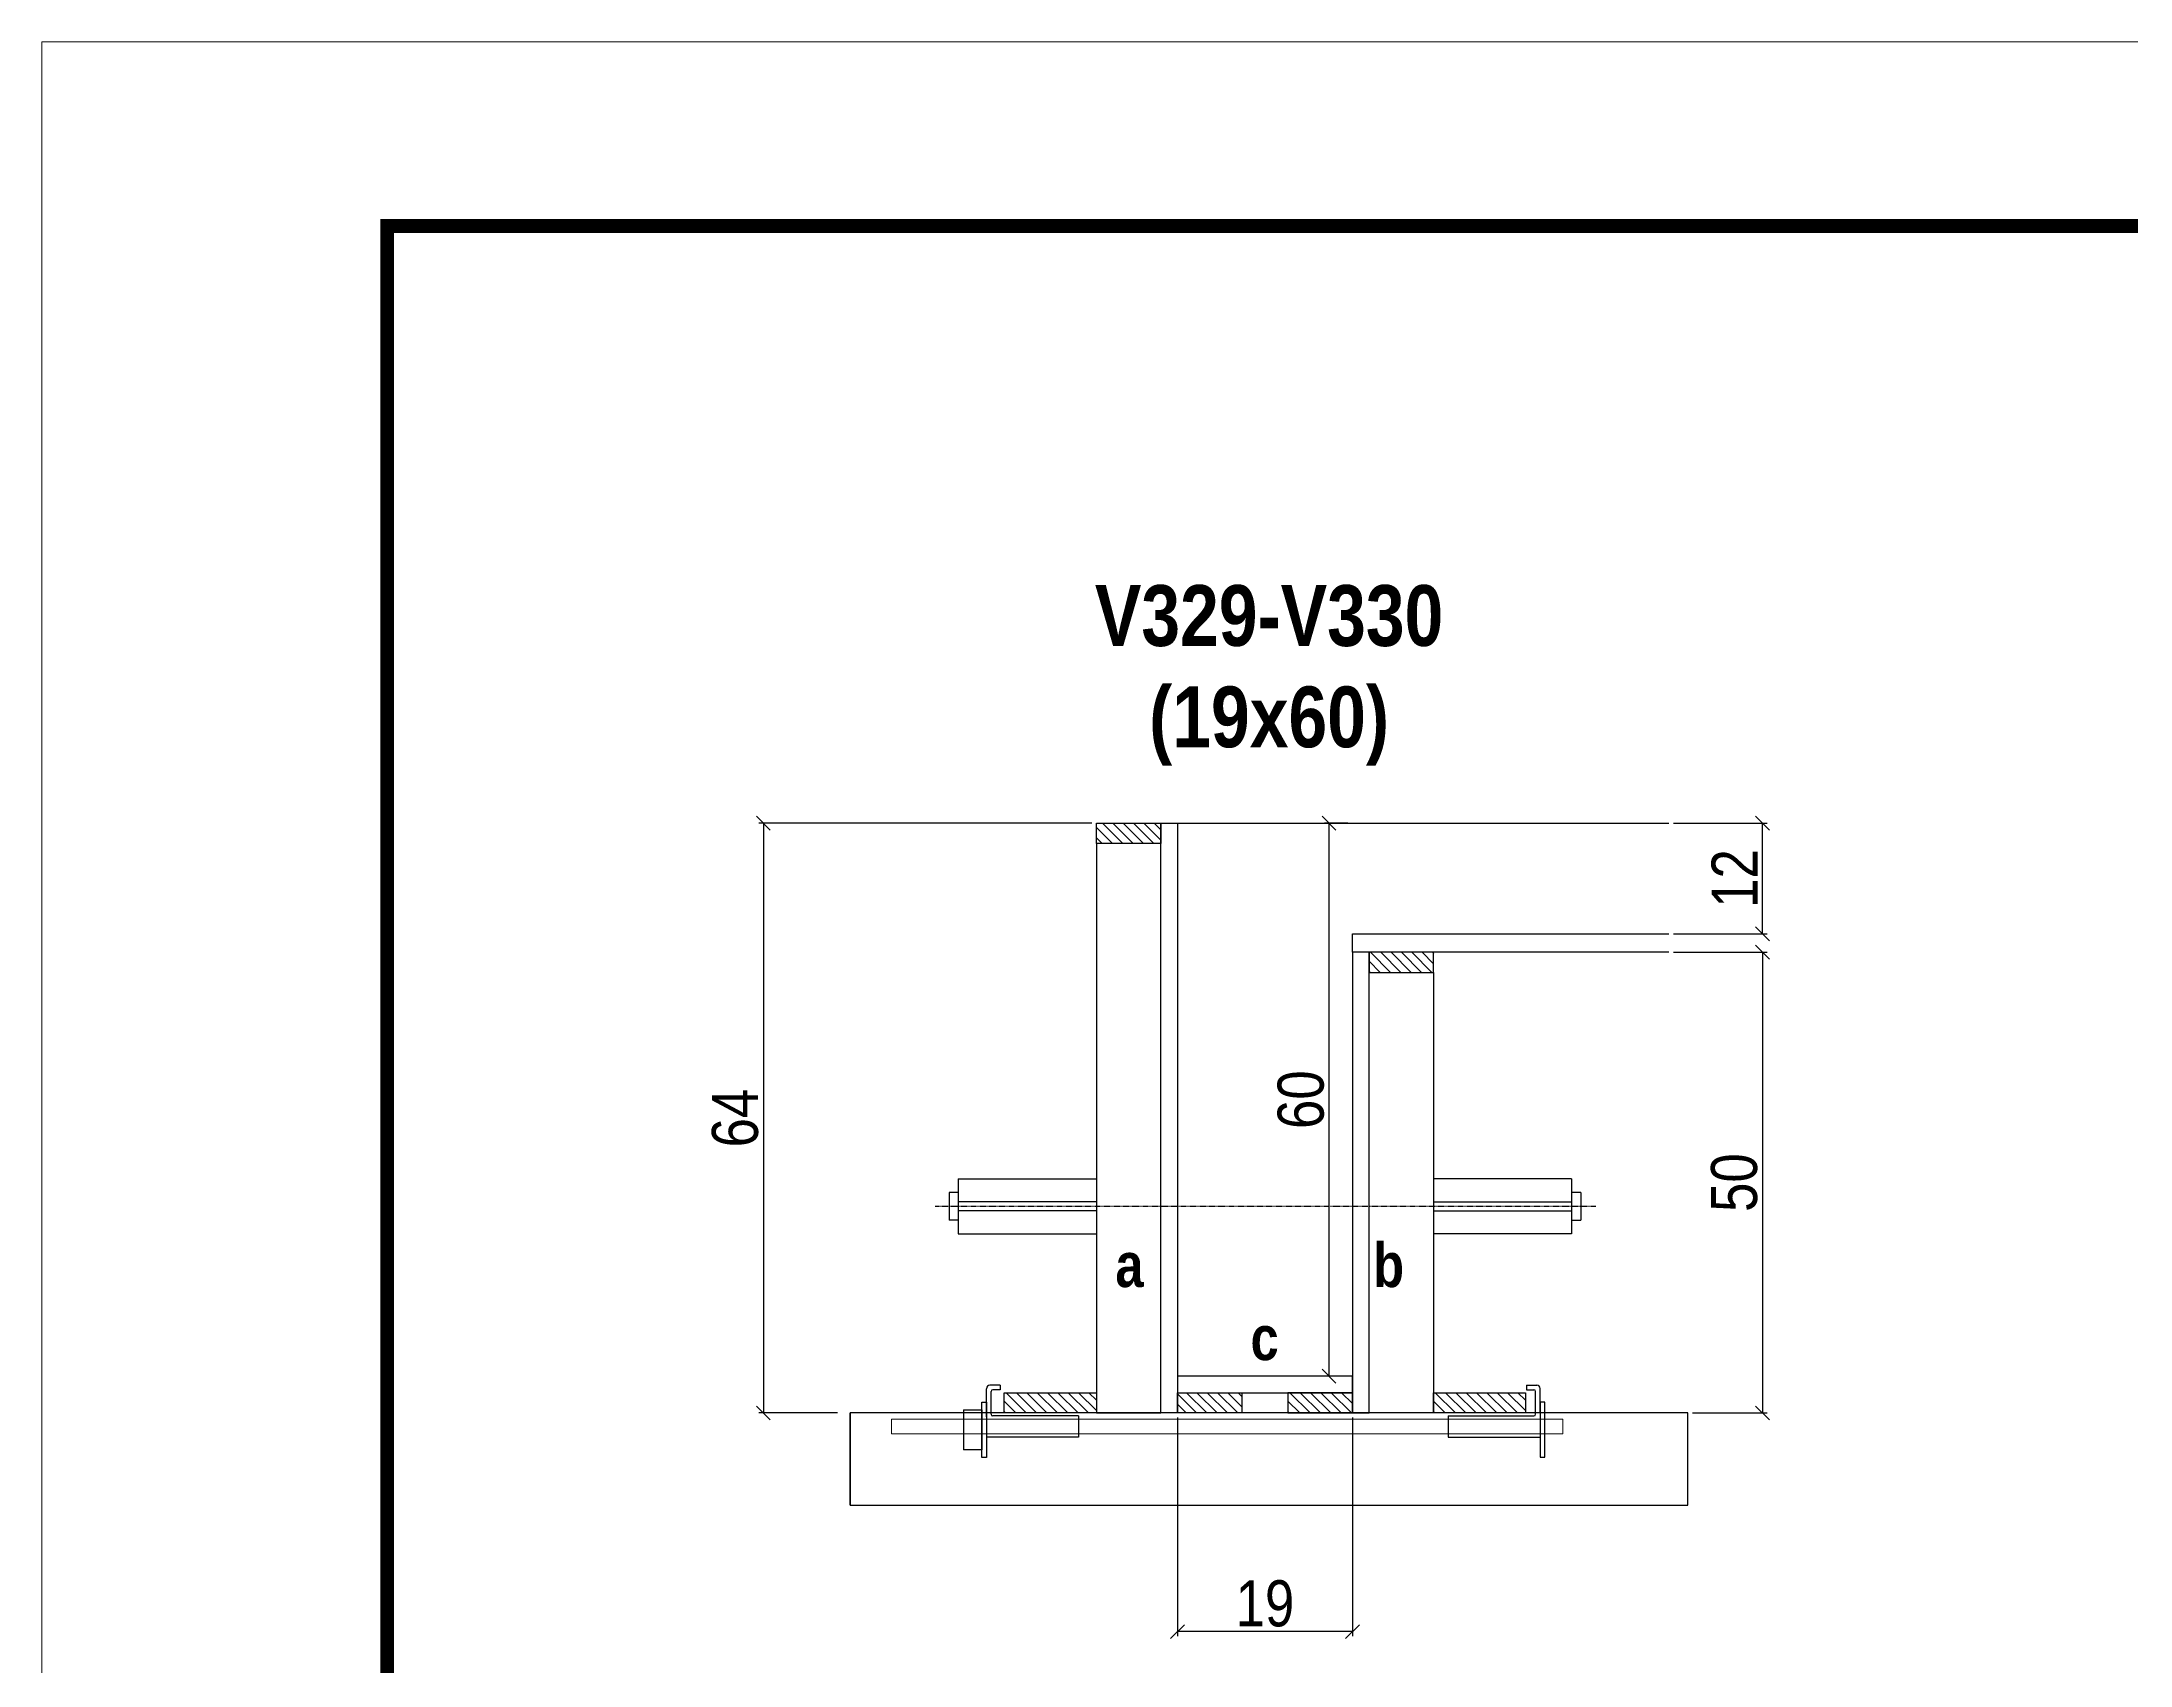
# Model space of a CAD drawing. Extents: x 2603 to 22413, y 1253 to 30260.
# Drawn here: x 14752.9 to 15206.4, y 23773.9 to 24126.3 of the extents above; entities that cross this region are included whole.
import ezdxf

# ---------------------------------------------------------------- set-up
doc = ezdxf.new("R2010")
doc.units = 0
doc.linetypes.add('DASHED', pattern=[0.75, 0.5, -0.25])
doc.linetypes.add('HIDDEN', pattern=[0.375, 0.25, -0.125])
for name, color, linetype in [('barrote', 251, 'Continuous'), ('COTA', 241, 'Continuous'), ('detalhes', 4, 'Continuous'), ('NOMENCLATURA', 7, 'Continuous'), ('Painéis', 200, 'Continuous'), ('presilha', 1, 'Continuous'), ('SARR_2.2x10', 60, 'Continuous'), ('SARR_2.2x7', 40, 'Continuous'), ('SARR_3.5x7', 81, 'Continuous'), ('TENSOR', 3, 'Continuous')]:
    doc.layers.add(name, color=color, linetype=linetype)
for name, color, linetype, lineweight in [('CONCRETO', 251, 'Continuous', 25), ('Folhas', 255, 'Continuous', 9), ('SARRAFO DE PRESSAO', 251, 'DASHED', 9), ('SCO-___-LAJ', 2, 'Continuous', 0)]:
    doc.layers.add(name, color=color, linetype=linetype, lineweight=lineweight)
doc.styles.add('COTA TECNICA 2X', font='techl___.ttf', dxfattribs={"height": 10})
doc.styles.add('TECNICA', font='techb___.ttf', dxfattribs={"height": 10})
doc.dimstyles.new('SECAO', dxfattribs={"dimscale": 0.333333, "dimtxt": 5, "dimasz": 9, "dimexe": 3, "dimexo": 3, "dimgap": 3, "dimtad": 1, "dimdec": 1, "dimlfac": 0.5, "dimzin": 12, "dimdsep": 46, "dimtxsty": 'COTA TECNICA 2X', "dimblk1": 'OBLIQUE', "dimblk2": 'OBLIQUE', "dimsah": 1, "dimcen": 0.9, "dimclrd": 4, "dimclre": 4, "dimclrt": 240, "dimadec": 1, "dimazin": 3, "dimtfac": 1, "dimtdec": 1, "dimtmove": 0, "dimatfit": 3, "dimfxl": 1, "dimtolj": 1, "dimtzin": 12, "dimarcsym": 0})
pattern_1 = [(135, (48235.0241, -99683.4912), (-1.122532015, -1.122532015), [])]

# ---------------------------------------------------------------- blocks, each defined once
blk = doc.blocks.new('9999999999')
at = {"layer": 'Folhas'}
blk.add_lwpolyline([(98138.98, 34190.21), (99623.98, 34190.21), (99623.98, 35240.21), (98138.98, 35240.21)], close=True, dxfattribs=at)
at = {"layer": 'Folhas', "color": 30, "const_width": 3}
blk.add_lwpolyline([(98213.98, 34230.21), (99583.98, 34230.21), (99583.98, 35200.21), (98213.98, 35200.21)], close=True, dxfattribs=at)
blk = doc.blocks.new('_Oblique')
at = {"color": 0, "linetype": 'ByBlock', "lineweight": -2}
blk.add_line((-0.5, -0.5), (0.5, 0.5), dxfattribs=at)
blk = doc.blocks.new('*D163')
at = {"layer": 'COTA', "color": 4, "lineweight": -2, "transparency": 16777216}
for p, q in [((14999.49, 23827.68), (14999.49, 23780.21)), ((15037.49, 23827.68), (15037.49, 23780.21)), ((15037.49, 23781.21), (14999.49, 23781.21))]:
    blk.add_line(p, q, dxfattribs=at)
at = {"layer": 'Defpoints', "color": 0, "transparency": 16777216}
for p in [(14999.49, 23828.68), (15037.49, 23828.68), (14999.49, 23781.21)]:
    blk.add_point(p, dxfattribs=at)
at = {"layer": 'COTA', "color": 4, "lineweight": -2, "transparency": 16777216, "xscale": 3, "yscale": 3, "zscale": 3, "rotation": 180}
blk.add_blockref('_Oblique', (14999.49, 23781.21), dxfattribs=at)
at = {"layer": 'COTA', "color": 4, "lineweight": -2, "transparency": 16777216, "xscale": 3, "yscale": 3, "zscale": 3}
blk.add_blockref('_Oblique', (15037.49, 23781.21), dxfattribs=at)
at = {"layer": 'COTA', "color": 240, "transparency": 16777216, "insert": (15018.49, 23787.29), "char_height": 10, "attachment_point": 5, "style": 'COTA TECNICA 2X'}
blk.add_mtext('\\A1;19', dxfattribs=at)
blk = doc.blocks.new('PRESILHA METÁLICA 1')
at = {"layer": 'presilha'}
for p, q in [((12, 21), (8.64, 21)), ((12, 21), (12, 19.5)), ((6, 15.5), (7.5, 15.5)), ((6, -2.5), (6, 15.5)), ((7.5, 10.64), (7.5, 19.86)), ((7.5, 15.5), (7.5, -2.5)), ((9, 11.57), (9, 18.93)), ((12, 19.5), (9.57, 19.5)), ((0, 13), (6, 13)), ((0, 13), (0, 0)), ((6, 13), (6, 0)), ((37.5, 11), (9.57, 11)), ((37.5, 11), (37.5, 4.1)), ((6, 0), (0, 0)), ((37.5, 4.1), (7.5, 4.1)), ((7.5, -2.5), (6, -2.5))]:
    blk.add_line(p, q, dxfattribs=at)
for centre, radius, start, end in [((8.64, 19.86), 1.14, 90, 180), ((9.57, 18.93), 0.57, 90, 180), ((9.57, 11.57), 0.57, 180, 270)]:
    blk.add_arc(centre, radius, start, end, dxfattribs=at)
blk = doc.blocks.new('PRESILHA METÁLICA 2')
at = {"layer": 'presilha'}
for p, q in [((-5.25, 23.5), (-5.25, 22)), ((-5.25, 23.5), (-1.89, 23.5)), ((-5.25, 22), (-2.82, 22)), ((-2.25, 14.07), (-2.25, 21.43)), ((-0.75, 14.64), (-0.75, 22.36)), ((0.75, 18), (-0.75, 18)), ((-0.75, 18), (-0.75, 0)), ((0.75, 0), (0.75, 18)), ((-30.75, 13.5), (-30.75, 6.6)), ((-30.75, 13.5), (-2.82, 13.5)), ((-30.75, 6.6), (-0.75, 6.6)), ((-0.75, 0), (0.75, 0))]:
    blk.add_line(p, q, dxfattribs=at)
for centre, radius, start, end in [((-2.82, 21.43), 0.57, 0, 90), ((-1.89, 22.36), 1.14, 0, 90), ((-2.82, 14.07), 0.57, 270, 0)]:
    blk.add_arc(centre, radius, start, end, dxfattribs=at)
blk = doc.blocks.new('*D164')
at = {"layer": 'COTA', "color": 4, "lineweight": -2, "transparency": 16777216}
for p, q in [((15107.18, 23928.68), (15127.53, 23928.68)), ((15126.53, 23928.68), (15126.53, 23828.68)), ((15111.3, 23828.68), (15127.53, 23828.68))]:
    blk.add_line(p, q, dxfattribs=at)
at = {"layer": 'Defpoints', "color": 0, "transparency": 16777216}
for p in [(15106.18, 23928.68), (15110.3, 23828.68), (15126.53, 23828.68)]:
    blk.add_point(p, dxfattribs=at)
at = {"layer": 'COTA', "color": 4, "lineweight": -2, "transparency": 16777216, "xscale": 3, "yscale": 3, "zscale": 3}
for p, rotation in [((15126.53, 23928.68), 90), ((15126.53, 23828.68), 270)]:
    blk.add_blockref('_Oblique', p, dxfattribs=dict(at, rotation=rotation))
at = {"layer": 'COTA', "color": 240, "transparency": 16777216, "insert": (15120.42, 23878.68), "char_height": 10, "attachment_point": 5, "rotation": 90, "style": 'COTA TECNICA 2X'}
blk.add_mtext('\\A1;50', dxfattribs=at)
blk = doc.blocks.new('*D165')
at = {"layer": 'COTA', "color": 4, "lineweight": -2, "transparency": 16777216}
for p, q in [((15107.18, 23956.68), (15127.53, 23956.68)), ((15126.53, 23932.68), (15126.53, 23956.68)), ((15107.18, 23932.68), (15127.53, 23932.68))]:
    blk.add_line(p, q, dxfattribs=at)
at = {"layer": 'Defpoints', "color": 0, "transparency": 16777216}
for p in [(15106.18, 23956.68), (15126.53, 23956.68), (15106.18, 23932.68)]:
    blk.add_point(p, dxfattribs=at)
at = {"layer": 'COTA', "color": 4, "lineweight": -2, "transparency": 16777216, "xscale": 3, "yscale": 3, "zscale": 3}
for p, rotation in [((15126.53, 23956.68), 90), ((15126.53, 23932.68), 270)]:
    blk.add_blockref('_Oblique', p, dxfattribs=dict(at, rotation=rotation))
at = {"layer": 'COTA', "color": 240, "transparency": 16777216, "insert": (15120.47, 23944.68), "char_height": 10, "attachment_point": 5, "rotation": 90, "style": 'COTA TECNICA 2X'}
blk.add_mtext('\\A1;12', dxfattribs=at)
blk = doc.blocks.new('*D166')
at = {"layer": 'COTA', "color": 4, "lineweight": -2, "transparency": 16777216}
for p, q in [((14980.89, 23956.68), (14908.57, 23956.68)), ((14909.57, 23956.68), (14909.57, 23828.68)), ((14925.67, 23828.68), (14908.57, 23828.68))]:
    blk.add_line(p, q, dxfattribs=at)
at = {"layer": 'Defpoints', "color": 0, "transparency": 16777216}
for p in [(14981.89, 23956.68), (14909.57, 23828.68), (14926.67, 23828.68)]:
    blk.add_point(p, dxfattribs=at)
at = {"layer": 'COTA', "color": 4, "lineweight": -2, "transparency": 16777216, "xscale": 3, "yscale": 3, "zscale": 3}
for p, rotation in [((14909.57, 23956.68), 90), ((14909.57, 23828.68), 270)]:
    blk.add_blockref('_Oblique', p, dxfattribs=dict(at, rotation=rotation))
at = {"layer": 'COTA', "color": 240, "transparency": 16777216, "insert": (14903.46, 23892.68), "char_height": 10, "attachment_point": 5, "rotation": 90, "style": 'COTA TECNICA 2X'}
blk.add_mtext('\\A1;64', dxfattribs=at)
blk = doc.blocks.new('*D1071')
at = {"layer": 'COTA', "color": 4, "lineweight": -2, "transparency": 16777216}
for p, q in [((15036.49, 23956.68), (15031.41, 23956.68)), ((15032.41, 23836.68), (15032.41, 23956.68)), ((15036.49, 23836.68), (15031.41, 23836.68))]:
    blk.add_line(p, q, dxfattribs=at)
at = {"layer": 'Defpoints', "color": 0, "transparency": 16777216}
for p in [(15032.41, 23956.68), (15037.49, 23956.68), (15037.49, 23836.68)]:
    blk.add_point(p, dxfattribs=at)
at = {"layer": 'COTA', "color": 4, "lineweight": -2, "transparency": 16777216, "xscale": 3, "yscale": 3, "zscale": 3}
for p, rotation in [((15032.41, 23956.68), 90), ((15032.41, 23836.68), 270)]:
    blk.add_blockref('_Oblique', p, dxfattribs=dict(at, rotation=rotation))
at = {"layer": 'COTA', "color": 240, "transparency": 16777216, "insert": (15026.31, 23896.68), "char_height": 10, "attachment_point": 5, "rotation": 90, "style": 'COTA TECNICA 2X'}
blk.add_mtext('\\A1;60', dxfattribs=at)

msp = doc.modelspace()

# ---------------------------------------------------------------- hatches: boundary and pattern name
at = {"layer": 'SARR_2.2x10'}
h = msp.add_hatch(dxfattribs=at)
h.set_pattern_fill('ANSI31', color=256, scale=0.5, angle=90)
h.set_pattern_definition([(135, (48155.4241, -99683.4912), (-1.122532015, -1.122532015), [])])
h.paths.add_polyline_path([(14961.89, 23833.08), (14961.89, 23828.68), (14981.89, 23828.68), (14981.89, 23833.08)])
h = msp.add_hatch(dxfattribs=at)
h.set_pattern_fill('ANSI31', color=256, scale=0.5, angle=90)
h.set_pattern_definition([(135, (48248.6241, -99683.4912), (-1.122532015, -1.122532015), [])])
h.paths.add_polyline_path([(15055.09, 23833.08), (15055.09, 23828.68), (15075.09, 23828.68), (15075.09, 23833.08)])
at = {"layer": 'SARR_2.2x7'}
h = msp.add_hatch(dxfattribs=at)
h.set_pattern_fill('ANSI31', color=256, scale=0.5, angle=90)
h.set_pattern_definition([(135, (48149.4241, -99559.8912), (-1.122532015, -1.122532015), [])])
h.paths.add_polyline_path([(14995.89, 23956.68), (14995.89, 23952.28), (14981.89, 23952.28), (14981.89, 23956.68)])
h = msp.add_hatch(dxfattribs=at)
h.set_pattern_fill('ANSI31', color=256, scale=0.5, angle=90)
h.set_pattern_definition([(135, (48169.4241, -99587.8912), (-1.122532015, -1.122532015), [])])
h.paths.add_polyline_path([(15041.09, 23928.68), (15041.09, 23924.28), (15055.09, 23924.28), (15055.09, 23928.68)])
h = msp.add_hatch(dxfattribs=at)
h.set_pattern_fill('ANSI31', color=256, scale=0.5, angle=90)
h.set_pattern_definition(pattern_1)
h.paths.add_polyline_path([(15013.49, 23828.68), (15013.49, 23833.08), (14999.49, 23833.08), (14999.49, 23828.68)])
h = msp.add_hatch(dxfattribs=at)
h.set_pattern_fill('ANSI31', color=256, scale=0.5, angle=90)
h.set_pattern_definition(pattern_1)
h.paths.add_polyline_path([(15023.49, 23833.08), (15023.49, 23828.68), (15037.49, 23828.68), (15037.49, 23833.08)])

# ---------------------------------------------------------------- linework, layer by layer
at = {"ltscale": 3}
for p, q in [((14951.89, 23879.53), (14951.89, 23867.53)), ((14951.89, 23879.53), (14981.89, 23879.53)), ((15085.09, 23879.53), (15055.09, 23879.53)), ((15085.09, 23879.53), (15085.09, 23867.53)), ((14949.89, 23876.53), (14949.89, 23870.53)), ((14951.89, 23876.53), (14949.89, 23876.53)), ((14981.89, 23874.53), (14951.89, 23874.53)), ((14981.89, 23872.53), (14951.89, 23872.53)), ((15055.09, 23874.53), (15085.09, 23874.53)), ((15055.09, 23872.53), (15085.09, 23872.53)), ((15087.09, 23876.53), (15085.09, 23876.53)), ((15087.09, 23876.53), (15087.09, 23870.53)), ((14951.89, 23870.53), (14949.89, 23870.53)), ((15085.09, 23870.53), (15087.09, 23870.53)), ((14951.89, 23867.53), (14981.89, 23867.53)), ((15085.09, 23867.53), (15055.09, 23867.53))]:
    msp.add_line(p, q, dxfattribs=at)
at = {"layer": 'barrote'}
msp.add_lwpolyline([(14928.43, 23808.68), (15110.35, 23808.68), (15110.35, 23828.68), (14928.43, 23828.68)], close=True, dxfattribs=at)
at = {"layer": 'CONCRETO', "linetype": 'Continuous'}
msp.add_line((14999.49, 23956.68), (15106.18, 23956.68), dxfattribs=at)
at = {"layer": 'detalhes', "color": 250}
msp.add_line((14928.43, 23808.68), (14928.43, 23828.68), dxfattribs=at)
at = {"layer": 'Painéis', "linetype": 'Continuous'}
for points in [[(14995.89, 23828.68), (14995.89, 23956.68), (14999.49, 23956.68), (14999.49, 23828.68)], [(15041.09, 23828.68), (15041.09, 23928.68), (15037.49, 23928.68), (15037.49, 23828.68)], [(15037.49, 23836.68), (14999.49, 23836.68), (14999.49, 23833.08), (15037.49, 23833.08)]]:
    msp.add_lwpolyline(points, close=True, dxfattribs=at)
at = {"layer": 'Painéis', "linetype": 'Continuous', "elevation": 0}
msp.add_lwpolyline([(15106.18, 23928.68), (15037.49, 23928.68), (15037.49, 23932.68), (15106.18, 23932.68)], dxfattribs=at)
at = {"layer": 'SARR_2.2x10'}
for points in [[(14961.89, 23833.08), (14981.89, 23833.08), (14981.89, 23828.68), (14961.89, 23828.68)], [(15055.09, 23833.08), (15075.09, 23833.08), (15075.09, 23828.68), (15055.09, 23828.68)]]:
    msp.add_lwpolyline(points, close=True, dxfattribs=at)
at = {"layer": 'SARR_2.2x7', "elevation": 0}
for points in [[(14981.89, 23956.68), (14995.89, 23956.68), (14995.89, 23952.28), (14981.89, 23952.28)], [(15055.09, 23928.68), (15041.09, 23928.68), (15041.09, 23924.28), (15055.09, 23924.28)]]:
    msp.add_lwpolyline(points, close=True, dxfattribs=at)
at = {"layer": 'SARR_2.2x7'}
for points in [[(14999.49, 23833.08), (15013.49, 23833.08), (15013.49, 23828.68), (14999.49, 23828.68)], [(15037.49, 23833.08), (15023.49, 23833.08), (15023.49, 23828.68), (15037.49, 23828.68)]]:
    msp.add_lwpolyline(points, close=True, dxfattribs=at)
at = {"layer": 'SARR_3.5x7'}
for points in [[(14995.89, 23952.28), (14981.89, 23952.28), (14981.89, 23828.68), (14995.89, 23828.68)], [(15041.09, 23924.28), (15055.09, 23924.28), (15055.09, 23828.68), (15041.09, 23828.68)]]:
    msp.add_lwpolyline(points, close=True, dxfattribs=at)
at = {"layer": 'SCO-___-LAJ', "color": 1}
msp.add_lwpolyline([(14937.43, 23827.35), (15083.2, 23827.35), (15083.2, 23824.15), (14937.43, 23824.15)], close=True, dxfattribs=at)
at = {"layer": 'TENSOR', "linetype": 'HIDDEN', "ltscale": 0.5}
msp.add_line((14946.89, 23873.53), (15090.39, 23873.53), dxfattribs=at)

# ---------------------------------------------------------------- block references
at = {"layer": 'presilha', "xscale": 0.6666666666666666, "yscale": 0.6666666666666666, "zscale": 0.6666666666666666}
for name, p in [('PRESILHA METÁLICA 1', (14953.02, 23820.71)), ('PRESILHA METÁLICA 2', (15078.76, 23819.05))]:
    msp.add_blockref(name, p, dxfattribs=at)
at = {"layer": 'SARRAFO DE PRESSAO', "color": 6, "linetype": 'ByBlock'}
msp.add_blockref('9999999999', (-83386.1, -11113.91), dxfattribs=at)

# ---------------------------------------------------------------- texts
at = {"layer": 'detalhes', "style": 'TECNICA'}
for s, p in [('a', (14986.01, 23856.01)), ('b', (15041.99, 23856)), ('c', (15015.35, 23840.15))]:
    msp.add_text(s, height=9.6, dxfattribs=at).set_placement(p)
at = {"layer": 'NOMENCLATURA', "insert": (15019.39, 24008.37), "char_height": 13.2, "attachment_point": 2, "style": 'TECNICA'}
msp.add_mtext_dynamic_manual_height_columns('V329-V330\\P(19x60)', width=300.2766, gutter_width=1, heights=[0], dxfattribs=at)

# ---------------------------------------------------------------- dimensions: what is measured, and where the dimension line sits
at = {"layer": 'COTA'}
for base, p1, p2, picture, middle in [((14909.57, 23828.68, 0), (14981.89, 23956.68), (14926.67, 23828.68, 0), '*D166', (14903.46, 23892.68, 0)), ((15032.41, 23956.68), (15037.49, 23836.68), (15037.49, 23956.68), '*D1071', (15026.31, 23896.68)), ((15126.53, 23956.68), (15106.18, 23932.68), (15106.18, 23956.68), '*D165', (15120.47, 23944.68)), ((15126.53, 23828.68, 0), (15106.18, 23928.68), (15110.3, 23828.68, 0), '*D164', (15120.42, 23878.68, 0))]:
    dim = msp.add_linear_dim(base=base, p1=p1, p2=p2, angle=90, dimstyle='SECAO', dxfattribs=at)
    dim.commit()
    dim.dimension.update_dxf_attribs({"geometry": picture, "text_midpoint": middle})
dim = msp.add_linear_dim(base=(14999.49, 23781.21), p1=(15037.49, 23828.68), p2=(14999.49, 23828.68), angle=180, dimstyle='SECAO', dxfattribs=at)
dim.commit()
dim.dimension.update_dxf_attribs({"geometry": '*D163', "text_midpoint": (15018.49, 23781.21), "dimtype": 160})

doc.saveas('drawing.dxf')
